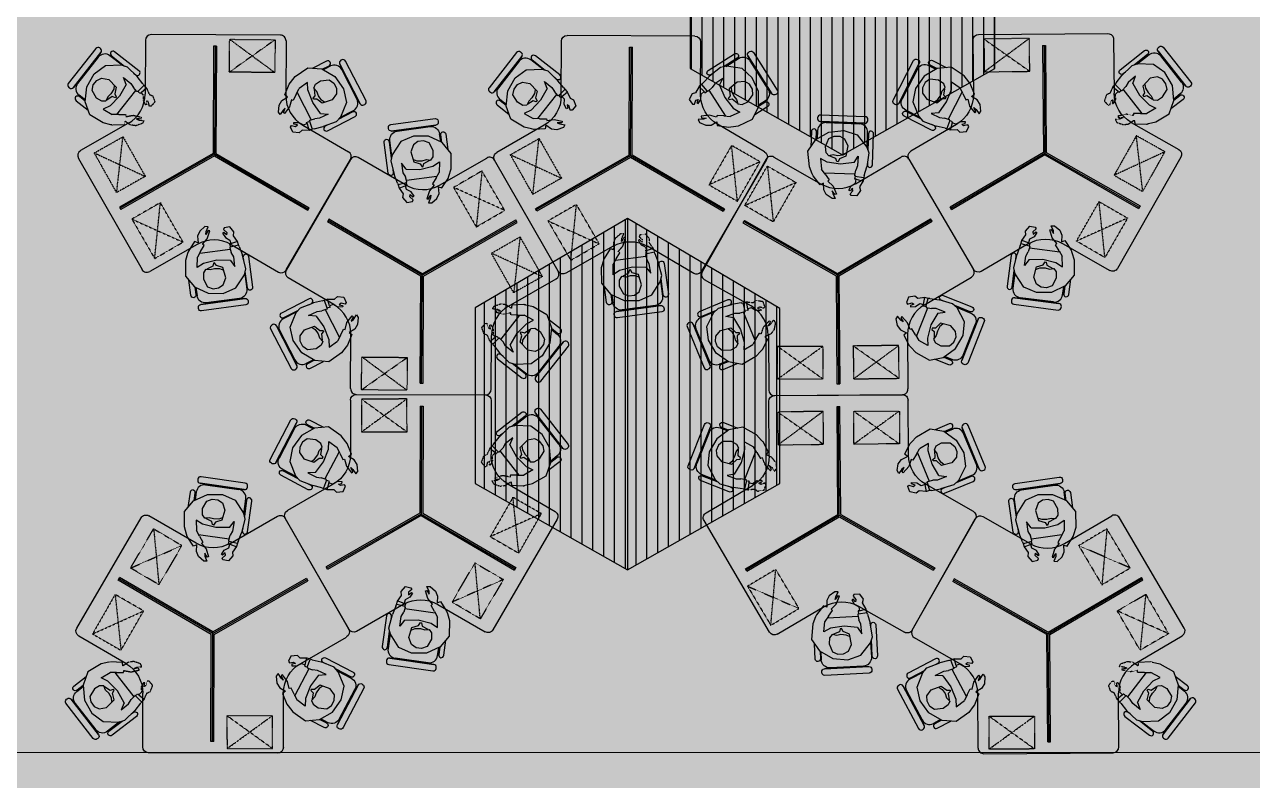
# Model space of a CAD drawing. Header units: millimetres. Extents: x 263321 to 2483465, y 33647 to 614421.
# Drawn here: x 2361209 to 2372014, y 415866 to 422516 of the extents above; entities that cross this region are included whole.
import ezdxf

# ---------------------------------------------------------------- set-up
doc = ezdxf.new("R2010")
doc.units = ezdxf.units.MM
doc.linetypes.add('( Hidden )', pattern=[0.375, 0.25, -0.125])
doc.linetypes.add('HIDDEN2', pattern=[0.1875, 0.125, -0.0625])
for name, color, linetype, lineweight in [('A-FURN-MODULAR-TABLETOP', 250, 'Continuous', 13), ('FURNITURE', 30, 'Continuous', 5), ('TOA-FL-CPT-1', 8, 'Continuous', 5)]:
    doc.layers.add(name, color=color, linetype=linetype, lineweight=lineweight)
doc.layers.add('CEILING TOA', color=250, linetype='Continuous')
pattern_1 = [(90, (9819.92, 25423.11), (-95.25, 0), [])]

# ---------------------------------------------------------------- blocks, each defined once
blk = doc.blocks.new('bhguyfjhg')
at = {"layer": 'FURNITURE', "color": 20, "lineweight": 30}
for p, q in [((565286, -8857), (564312, -9420)), ((565595, -9291), (565355, -8875)), ((564534, -9904), (564294, -9488)), ((566328, -9441), (565855, -9441)), ((566378, -10629), (566378, -9491)), ((564534, -10204), (564294, -10620)), ((565286, -11251), (564312, -10688)), ((566328, -10679), (565848, -10679)), ((565588, -10829), (565355, -11232))]:
    blk.add_line(p, q, dxfattribs=at)
at = {"layer": 'FURNITURE', "color": 8, "lineweight": 30, "ltscale": 5}
for p, q in [((565794, -8834), (565711, -8941)), ((565798, -8915), (565843, -8859)), ((566220, -9051), (565910, -8809)), ((565946, -8846), (566178, -9027)), ((565789, -8914), (565830, -8862)), ((564086, -9850), (564220, -9832)), ((564060, -10327), (564006, -9938)), ((564154, -9895), (564083, -9905)), ((564158, -9886), (564092, -9895)), ((564020, -9987), (564060, -10279)), ((566075, -11007, 0), (566109, -11071, 0)), ((566080, -10999, 0), (566111, -11058, 0)), ((566151, -11037, 0), (566089, -10917, 0)), ((565777, -11334, 0), (566126, -11153, 0)), ((566077, -11170, 0), (565816, -11306, 0))]:
    blk.add_line(p, q, dxfattribs=at)
at = {"layer": 'FURNITURE', "color": 8, "lineweight": 30}
for p, q in [((565599, -9074, 0), (565669, -8956, 0)), ((565669, -8956, 0), (565785, -8914, 0)), ((565785, -8914, 0), (565917, -8927, 0)), ((565917, -8927, 0), (566032, -8993, 0)), ((565584, -9139, 0), (565599, -9074, 0)), ((565720, -9073, 0), (565674, -9153, 0)), ((565750, -9133, 0), (565720, -9073, 0)), ((566032, -8993, 0), (566104, -9091, 0)), ((565584, -9259, 0), (565579, -9157, 0)), ((565674, -9209, 0), (565674, -9153, 0)), ((565835, -9216, 0), (565750, -9133, 0)), ((566104, -9091, 0), (566110, -9229, 0)), ((565674, -9209, 0), (565673, -9270, 0)), ((565939, -9275, 0), (565835, -9216, 0)), ((566001, -9251, 0), (565948, -9316, 0)), ((566094, -9282, 0), (566008, -9370, 0)), ((566110, -9229, 0), (566094, -9282, 0)), ((565869, -9405, 0), (565860, -9397, 0)), ((565878, -9369, 0), (565911, -9338, 0)), ((565948, -9316, 0), (565911, -9338, 0)), ((565944, -9421, 0), (566008, -9370, 0)), ((565845, -9428, 0), (565869, -9405, 0)), ((564254, -9803, 0), (564160, -9882, 0)), ((564391, -9802, 0), (564254, -9803, 0)), ((564455, -9821, 0), (564391, -9802, 0)), ((564474, -9827, 0), (564455, -9821, 0)), ((564559, -9882, 0), (564474, -9827, 0)), ((564160, -9882, 0), (564105, -10004, 0)), ((564367, -9962, 0), (564330, -9906, 0)), ((564330, -9906, 0), (564422, -9907, 0)), ((564471, -9934, 0), (564422, -9907, 0)), ((564471, -9934, 0), (564524, -9965, 0)), ((564548, -9912, 0), (564559, -9882, 0)), ((564607, -9908, 0), (564548, -9912, 0)), ((564651, -9926, 0), (564607, -9908, 0)), ((564691, -9972, 0), (564651, -9926, 0)), ((564105, -10004, 0), (564104, -10136, 0)), ((564396, -10078, 0), (564367, -9962, 0)), ((564524, -9965, 0), (564535, -9952, 0)), ((564535, -9952, 0), (564584, -9993, 0)), ((564584, -9993, 0), (564654, -10015, 0)), ((564657, -10002, 0), (564622, -9981, 0)), ((564622, -9981, 0), (564647, -9983, 0)), ((564647, -9983, 0), (564690, -10001, 0)), ((564654, -10015, 0), (564657, -10002, 0)), ((564690, -10001, 0), (564691, -9972, 0)), ((564104, -10136, 0), (564153, -10247, 0)), ((564395, -10197, 0), (564396, -10078, 0)), ((564595, -10152, 0), (564574, -10193, 0)), ((564633, -10128, 0), (564595, -10152, 0)), ((564618, -10162, 0), (564639, -10138, 0)), ((564639, -10138, 0), (564633, -10128, 0)), ((564665, -10135, 0), (564639, -10164, 0)), ((564680, -10142, 0), (564665, -10135, 0)), ((564689, -10191, 0), (564680, -10142, 0)), ((564153, -10247, 0), (564269, -10322, 0)), ((564342, -10238, 0), (564426, -10226, 0)), ((564426, -10226, 0), (564463, -10205, 0)), ((564506, -10192, 0), (564463, -10205, 0)), ((564510, -10191, 0), (564506, -10192, 0)), ((564512, -10197, 0), (564510, -10191, 0)), ((564539, -10190, 0), (564512, -10197, 0)), ((564532, -10269, 0), (564562, -10260, 0)), ((564542, -10202, 0), (564539, -10190, 0)), ((564574, -10193, 0), (564542, -10202, 0)), ((564562, -10260, 0), (564612, -10224, 0)), ((564612, -10224, 0), (564645, -10228, 0)), ((564639, -10164, 0), (564618, -10162, 0)), ((564645, -10228, 0), (564689, -10191, 0)), ((564269, -10322, 0), (564322, -10334, 0)), ((564322, -10334, 0), (564442, -10304, 0)), ((564518, -10275, 0), (564442, -10304, 0)), ((564518, -10275, 0), (564532, -10269, 0)), ((565679, -10630, 0), (565702, -10614, 0)), ((565718, -10656, 0), (565679, -10630, 0)), ((565688, -10668, 0), (565697, -10658, 0)), ((565747, -10713, 0), (565688, -10668, 0)), ((565697, -10658, 0), (565735, -10675, 0)), ((565702, -10614, 0), (565763, -10620, 0)), ((565735, -10675, 0), (565718, -10656, 0)), ((565763, -10620, 0), (565803, -10645, 0)), ((565803, -10645, 0), (565833, -10695, 0)), ((565833, -10695, 0), (565852, -10669, 0)), ((565852, -10669, 0), (565946, -10707, 0)), ((565519, -10799, 0), (565524, -10742, 0)), ((565542, -10823, 0), (565519, -10799, 0)), ((565524, -10742, 0), (565570, -10721, 0)), ((565570, -10721, 0), (565584, -10729, 0)), ((565584, -10729, 0), (565576, -10766, 0)), ((565576, -10766, 0), (565590, -10783, 0)), ((565611, -10795, 0), (565589, -10836, 0)), ((565590, -10783, 0), (565596, -10752, 0)), ((565596, -10752, 0), (565609, -10751, 0)), ((565609, -10751, 0), (565611, -10795, 0)), ((565809, -10729, 0), (565747, -10713, 0)), ((565805, -10745, 0), (565809, -10729, 0)), ((565860, -10771, 0), (565805, -10745, 0)), ((565860, -10771, 0), (565910, -10795, 0)), ((565964, -10870, 0), (565910, -10795, 0)), ((565946, -10707, 0), (565961, -10719, 0)), ((565961, -10719, 0), (566014, -10760, 0)), ((566014, -10760, 0), (566092, -10872, 0)), ((565541, -10885, 0), (565542, -10823, 0)), ((565551, -10914, 0), (565541, -10885, 0)), ((565589, -10836, 0), (565601, -10868, 0)), ((565601, -10868, 0), (565612, -10863, 0)), ((565612, -10863, 0), (565622, -10890, 0)), ((565622, -10890, 0), (565628, -10888, 0)), ((565628, -10888, 0), (565630, -10892, 0)), ((565630, -10891, 0), (565644, -10934, 0)), ((565786, -10916, 0), (565897, -10872, 0)), ((565897, -10872, 0), (565964, -10870, 0)), ((566092, -10872, 0), (566082, -10995, 0)), ((565555, -10930, 0), (565551, -10914, 0)), ((565555, -10930, 0), (565575, -11009, 0)), ((565619, -11124, 0), (565575, -11009, 0)), ((565649, -10977, 0), (565644, -10934, 0)), ((565686, -11052, 0), (565649, -10977, 0)), ((565690, -10985, 0), (565786, -10916, 0)), ((566082, -10995, 0), (566015, -11110, 0)), ((565660, -11160, 0), (565619, -11124, 0)), ((566015, -11110, 0), (565907, -11187)), ((565788, -11212, 0), (565660, -11160, 0)), ((565907, -11187), (565788, -11212, 0))]:
    blk.add_line(p, q, dxfattribs=at)
at = {"layer": 'FURNITURE', "color": 20, "linetype": 'HIDDEN2', "lineweight": 30, "ltscale": 0.3}
for p, q in [((565335, -8996), (565131, -9445)), ((564987, -9194), (565478, -9247)), ((564754, -9329), (564554, -9780)), ((564408, -9531), (564900, -9579)), ((566340, -10183), (566049, -10581)), ((566338, -10583), (566051, -10181))]:
    blk.add_line(p, q, dxfattribs=at)
at = {"layer": 'FURNITURE', "color": 8, "linetype": '( Hidden )', "lineweight": 30, "ltscale": 2}
for p, q in [((565579, -9157, 0), (565584, -9139, 0)), ((565582, -9314, 0), (565615, -9265, 0)), ((565615, -9265, 0), (565584, -9259, 0)), ((565673, -9270, 0), (565656, -9273, 0)), ((565656, -9273, 0), (565668, -9337, 0)), ((565576, -9360, 0), (565582, -9314, 0)), ((565596, -9418, 0), (565576, -9360, 0)), ((565627, -9386, 0), (565621, -9432, 0)), ((565638, -9363, 0), (565627, -9386, 0)), ((565638, -9404, 0), (565638, -9363, 0)), ((565668, -9337, 0), (565651, -9408, 0)), ((565860, -9397, 0), (565880, -9376, 0)), ((565621, -9432, 0), (565596, -9418, 0)), ((565651, -9408, 0), (565638, -9404, 0)), ((565748, -9494, 0), (565749, -9478, 0)), ((565786, -9527, 0), (565748, -9494, 0)), ((565749, -9478, 0), (565787, -9470, 0)), ((565760, -9446, 0), (565799, -9426, 0)), ((565765, -9457, 0), (565760, -9446, 0)), ((565796, -9450, 0), (565765, -9457, 0)), ((565840, -9507, 0), (565786, -9527, 0)), ((565787, -9470, 0), (565796, -9450, 0)), ((565799, -9426, 0), (565845, -9428, 0)), ((565853, -9477, 0), (565840, -9507, 0)), ((565909, -9452, 0), (565853, -9477, 0)), ((565932, -9430, 0), (565909, -9452, 0)), ((565944, -9421, 0), (565932, -9430, 0))]:
    blk.add_line(p, q, dxfattribs=at)
at = {"layer": 'FURNITURE', "color": 18, "lineweight": 30, "ltscale": 5, "true_color": 0x000000}
for p, q in [((564860, -9219), (564838, -9231)), ((564838, -10877), (564860, -10889))]:
    blk.add_line(p, q, dxfattribs=at)
at = {"layer": 'FURNITURE', "color": 20, "lineweight": 30, "ltscale": 5}
for p, q in [((565314, -10054), (564838, -9231)), ((565328, -10054), (564849, -9225)), ((565335, -10041), (564860, -9219)), ((566278, -10041), (565335, -10041)), ((566278, -10066), (566278, -10041)), ((565314, -10054), (564838, -10877)), ((565328, -10054), (564849, -10883)), ((565335, -10066), (564860, -10889)), ((566278, -10054), (565328, -10054)), ((566278, -10066), (565335, -10066))]:
    blk.add_line(p, q, dxfattribs=at)
at = {"layer": 'FURNITURE', "color": 8, "linetype": '( Hidden )', "lineweight": 30, "ltscale": 3}
for p, q in [((565876, -9372, 0), (565879, -9368, 0)), ((565880, -9376, 0), (565876, -9372, 0))]:
    blk.add_line(p, q, dxfattribs=at)
at = {"layer": 'FURNITURE', "color": 8, "lineweight": 30, "ltscale": 5}
for points in [[(565789, -8914), (565830, -8862, 0.392119), (565827, -8829, 0.392119), (565794, -8834), (565711, -8941)], [(566108, -9237), (566191, -9130, 0.414214), (566178, -9027), (565946, -8846, 0.414214), (565843, -8859), (565798, -8915)], [(566038, -9338), (566023, -9358, 0.392119), (566026, -9391, 0.392119), (566059, -9386), (566226, -9171, 0.392119), (566223, -9138, 0.392119), (566191, -9143), (566101, -9258)], [(564158, -9886), (564092, -9895, -0.392119), (564065, -9876, -0.392119), (564086, -9850), (564220, -9832)], [(564277, -10324), (564143, -10342, -0.414214), (564060, -10279), (564020, -9987, -0.414214), (564083, -9905), (564154, -9895)], [(564400, -10315), (564424, -10311, -0.392119), (564452, -10330, -0.392119), (564431, -10356), (564161, -10393, -0.392119), (564133, -10374, -0.392119), (564154, -10348), (564298, -10329)]]:
    blk.add_lwpolyline(points, format="xyb", dxfattribs=at)
for points in [[(566255, -9006), (565945, -8764, 0.414214), (565911, -8768), (565906, -8775, 0.414214), (565910, -8809), (566220, -9051, 0.414214), (566254, -9047), (566259, -9040, 0.414214)], [(564003, -10335), (563949, -9946, -0.414214), (563970, -9918), (563979, -9917, -0.414214), (564006, -9938), (564060, -10327, -0.414214), (564039, -10355), (564031, -10356, -0.414214)]]:
    blk.add_lwpolyline(points, format="xyb", close=True, dxfattribs=at)
at = {"layer": 'FURNITURE', "color": 20, "linetype": 'HIDDEN2', "lineweight": 30, "ltscale": 0.3}
for points in [[(565335, -8996), (565478, -9247), (565131, -9445), (564987, -9194)], [(564408, -9531), (564554, -9780), (564900, -9579), (564754, -9329)], [(566338, -10583), (566049, -10581), (566051, -10181), (566340, -10183)]]:
    blk.add_lwpolyline(points, close=True, dxfattribs=at)
at = {"layer": 'FURNITURE', "color": 8, "lineweight": 30}
for points in [[(565928, -9169), (565896, -9164), (565856, -9140), (565829, -9113), (565792, -9096), (565790, -9060), (565818, -9014), (565884, -8974), (565933, -8983), (565973, -9014), (565994, -9057), (565982, -9122), (565914, -9187), (565856, -9173), (565830, -9187), (565822, -9179), (565831, -9152), (565800, -9104)], [(565939, -9275), (566001, -9251)], [(565878, -9377), (565930, -9430)], [(565869, -9405), (565910, -9454)], [(564309, -10134), (564320, -10104), (564320, -10058), (564310, -10020), (564314, -9980), (564284, -9960), (564229, -9961), (564162, -9998), (564145, -10046), (564152, -10095), (564179, -10135), (564241, -10158), (564331, -10132), (564348, -10074), (564373, -10058), (564370, -10048), (564343, -10042), (564316, -9991)], [(564395, -10197), (564342, -10238)], [(564514, -10195), (564533, -10267)], [(564542, -10202), (564564, -10262)]]:
    blk.add_lwpolyline(points, dxfattribs=at)
at = {"layer": 'FURNITURE', "color": 8, "lineweight": 30, "ltscale": 5}
for points in [[(565674, -9194), (565887, -9360)], [(564457, -9927), (564494, -10195)]]:
    blk.add_lwpolyline(points, dxfattribs=at)
at = {"layer": 'FURNITURE', "color": 8, "lineweight": 30, "ltscale": 5, "elevation": 0}
blk.add_lwpolyline([(565874, -10778), (565634, -10903)], dxfattribs=at)
at = {"layer": 'FURNITURE', "color": 8, "lineweight": 30, "elevation": 0}
for points in [[(565601, -10868), (565539, -10884)], [(565622, -10887), (565553, -10913)], [(565690, -10985), (565686, -11052)], [(565791, -11019), (565809, -10993), (565847, -10966), (565883, -10953), (565913, -10926), (565947, -10939), (565978, -10984), (565987, -11060), (565958, -11102), (565913, -11125), (565865, -11126), (565811, -11088), (565780, -11000), (565817, -10952), (565816, -10923), (565826, -10919), (565847, -10938), (565903, -10930)]]:
    blk.add_lwpolyline(points, dxfattribs=at)
at = {"layer": 'FURNITURE', "color": 8, "lineweight": 30, "ltscale": 5, "elevation": 0}
for points in [[(565591, -11049), (565579, -11027, 0.392119), (565548, -11016, 0.392119), (565539, -11048), (565665, -11290, 0.392119), (565696, -11301, 0.392119), (565705, -11269), (565638, -11140)], [(565655, -11155), (565717, -11274, 0.414214), (565816, -11306), (566077, -11170, 0.414214), (566109, -11071), (566075, -11007)], [(566080, -10999), (566111, -11058, 0.392119), (566142, -11069, 0.392119), (566151, -11037), (566089, -10917)]]:
    blk.add_lwpolyline(points, format="xyb", dxfattribs=at)
blk.add_lwpolyline([(565804, -11385), (566152, -11203, 0.414214), (566163, -11170), (566159, -11163, 0.414214), (566126, -11153), (565777, -11334, 0.414214), (565767, -11367), (565771, -11374, 0.414214)], format="xyb", close=True, dxfattribs=at)
at = {"layer": 'FURNITURE', "color": 20, "lineweight": 30}
for centre, start, end in [((565311, -8900), 30.0105, 120.0104), ((564337, -9463), 120.0104, 210.0105), ((566328, -9491), 360, 90), ((564337, -10645), 149.9896, 239.9896), ((566328, -10629), 270, 360), ((565311, -11207), 239.9896, 329.9896)]:
    blk.add_arc(centre, 50, start, end, dxfattribs=at)
at = {"layer": 'FURNITURE', "color": 8, "lineweight": 30}
for centre, start, end in [((565855, -9141), 210.0105, 270), ((564274, -10054), 329.9896, 30.0105), ((565848, -10979), 90, 149.9896)]:
    blk.add_arc(centre, 300, start, end, dxfattribs=at)

msp = doc.modelspace()

# ---------------------------------------------------------------- hatches: boundary and pattern name
at = {"layer": 'CEILING TOA', "true_color": 0x7aafdf}
h = msp.add_hatch(dxfattribs=at)
h.set_pattern_fill('ANSI31', color=143, scale=30, angle=45)
h.set_pattern_definition([(90, (13069.08, -8478.74), (-95.25, 0), [])])
h.paths.add_polyline_path([(2368406.236, 424459.669), (2367065.515, 423673.095), (2367065.515, 422128.942), (2368406.232, 421368.578), (2369746.957, 422128.943), (2369746.957, 423666.164)])
h = msp.add_hatch(dxfattribs=at)
h.set_pattern_fill('ANSI31', color=143, scale=30, angle=45)
h.set_pattern_definition(pattern_1)
h.paths.add_polyline_path([(2366513.455, 420810.091), (2365172.734, 420023.517), (2365172.734, 418479.365), (2366513.452, 417719.001)])
at = {"layer": 'CEILING TOA', "true_color": 0x939598}
h = msp.add_hatch(dxfattribs=at)
h.set_pattern_fill('ANSI31', color=252, scale=30, angle=45)
h.set_pattern_definition(pattern_1)
h.paths.add_polyline_path([(2367854.176, 420016.587), (2366513.455, 420810.091), (2366513.452, 417719.001), (2367854.176, 418479.365)])
at = {"layer": 'TOA-FL-CPT-1', "true_color": 0xc7c8ca}
h = msp.add_hatch(dxfattribs=at)
h.set_pattern_fill('AR-PARQ1', color=9, scale=3)
h.set_pattern_definition([(90, (90021.1, 24147), (-914.4, 914.4), [914.4, -914.4]), (90, (90173.5, 24147), (-914.4, 914.4), [914.4, -914.4]), (90, (90325.9, 24147), (-914.4, 914.4), [914.4, -914.4]), (90, (90478.3, 24147), (-914.4, 914.4), [914.4, -914.4]), (90, (90630.7, 24147), (-914.4, 914.4), [914.4, -914.4]), (90, (90783.1, 24147), (-914.4, 914.4), [914.4, -914.4]), (90, (90935.5, 24147), (-914.4, 914.4), [914.4, -914.4]), (0, (90021.1, 25061.4), (914.4, -914.4), [914.4, -914.4]), (0, (90021.1, 25213.8), (914.4, -914.4), [914.4, -914.4]), (0, (90021.1, 25366.2), (914.4, -914.4), [914.4, -914.4]), (0, (90021.1, 25518.6), (914.4, -914.4), [914.4, -914.4]), (0, (90021.1, 25671), (914.4, -914.4), [914.4, -914.4]), (0, (90021.1, 25823.4), (914.4, -914.4), [914.4, -914.4]), (0, (90021.1, 25975.8), (914.4, -914.4), [914.4, -914.4])])
edge = h.paths.add_edge_path()
edge.add_arc((2396128.727, -119195.432), 546828.493, 90.92532943, 95.29958843)
edge.add_line((2345621.769, 425295.567), (2345621.769, 409482.052))
edge.add_line((2345621.769, 409482.052), (2347129.201, 409481.857))
edge.add_arc((2347102.083, 408732.348), 750, 0, 87.9279004, ccw=False)
edge.add_line((2347852.083, 408732.348), (2347852.23, 389991.103))
edge.add_line((2347852.23, 389991.103), (2342396.706, 389991.103))
edge.add_line((2342396.706, 389991.103), (2342397.172, 380682.159))
edge.add_line((2342397.172, 380682.159), (2351396.796, 380682.159))
edge.add_line((2351396.796, 380682.159), (2351396.796, 379682.052))
edge.add_line((2351396.796, 379682.052), (2350496.796, 379682.052))
edge.add_line((2350496.796, 379682.052), (2350496.796, 377891.004))
edge.add_arc((2372893.597, 61240.666), 317441.417, 85.95303216, 94.04581501, ccw=False)
edge.add_line((2395296.77, 377890.553), (2395296.77, 379682.052))
edge.add_line((2395296.77, 379682.052), (2394396.796, 379682.052))
edge.add_line((2394396.796, 379682.052), (2394396.796, 380682.052))
edge.add_line((2394396.796, 380682.052), (2405177.531, 380682.052))
edge.add_line((2405177.531, 380682.052), (2405177.531, 389182.052))
edge.add_line((2405177.531, 389182.052), (2406496.796, 389182.052))
edge.add_line((2406496.796, 389182.052), (2406496.796, 383082.052))
edge.add_line((2406496.796, 383082.052), (2408136.796, 383082.052))
edge.add_line((2408136.796, 383082.052), (2408136.796, 389182.052))
edge.add_line((2408136.796, 389182.052), (2413779.159, 389181.861))
edge.add_line((2413779.159, 389181.861), (2414010.251, 390682.052))
edge.add_line((2414010.251, 390682.052), (2405396.796, 390682.052))
edge.add_line((2405396.796, 390682.052), (2405396.796, 411581.926))
edge.add_line((2405396.796, 411581.926), (2403146.796, 411581.926))
edge.add_arc((2403146.796, 411881.926), 300, 180, 270, ccw=False)
edge.add_line((2402846.796, 411881.926), (2402846.796, 413382.052))
edge.add_arc((2403146.796, 413382.052), 300, 90, 180, ccw=False)
edge.add_line((2403146.796, 413682.052), (2417553.202, 413682.052))
edge.add_line((2417553.202, 413682.052), (2417799.7, 415282.257))
edge.add_line((2417799.7, 415282.257), (2411837.001, 415281.729))
edge.add_line((2411837.001, 415281.729), (2411837.001, 417657.174))
edge.add_line((2411837.001, 417657.174), (2416421.528, 417657.174))
edge.add_line((2416421.528, 417657.174), (2416421.528, 418657.174))
edge.add_line((2416421.528, 418657.174), (2411836.796, 418657.174))
edge.add_line((2411836.796, 418657.174), (2411836.796, 421262.052))
edge.add_line((2411836.796, 421262.052), (2410296.796, 421262.052))
edge.add_line((2410296.796, 421262.052), (2410296.796, 415281.575))
edge.add_line((2410296.796, 415281.575), (2402846.796, 415281.575))
edge.add_line((2402846.796, 415281.575), (2402846.796, 424532.052))
edge.add_line((2402846.796, 424532.052), (2402846.796, 424581.286))
edge.add_line((2402846.796, 424581.286), (2395396.796, 424582.052))
edge.add_line((2395396.796, 424582.052), (2395396.796, 423682.052))
edge.add_line((2395396.796, 423682.052), (2394396.796, 423682.052))
edge.add_line((2394396.796, 423682.052), (2394396.796, 424581.86))
edge.add_line((2394396.796, 424581.86), (2387296.514, 424582.052))
edge.add_line((2387296.514, 424582.052), (2387297.806, 427561.749))
h.paths.add_polyline_path([(2357571.796, 409582.052), (2403896.373, 409582.052), (2403899.547, 394952.31), (2375096.795, 394783.782), (2375096.795, 396862.052), (2373596.796, 396864.771), (2373596.796, 394782.052), (2369971.795, 394800.838), (2370046.875, 396862.052), (2368385.069, 396703.686), (2368471.796, 394819.625), (2357571.796, 394782.052)], flags=16)
h.paths.add_polyline_path([(2363596.796, 414832.306), (2384296.459, 414782.218), (2384296.434, 411581.926), (2384538.462, 411581.927), (2384538.462, 409582.052), (2378653.494, 409582.052), (2378650.056, 411581.898), (2363596.796, 411631.98)], flags=16)
h.paths.add_polyline_path([(2392707.043, 411682.849), (2384396.821, 411683.632), (2384396.821, 414782.218), (2392707.043, 414781.434)], flags=16)
h.paths.add_polyline_path([(2400346.796, 422010.357), (2401546.802, 422010.357), (2401546.802, 416210.358), (2400346.796, 416210.358)], flags=16)
h.paths.add_polyline_path([(2349453.189, 392877.837), (2349451.159, 392879.273), (2349451.159, 390061.804), (2349453.189, 390060.368)], flags=16)
h.paths.add_polyline_path([(2379396.791, 389980.182), (2384396.796, 389980.182), (2384396.796, 392980.182), (2379396.791, 392980.182)], flags=16)

# ---------------------------------------------------------------- linework, layer by layer
at = {"layer": 'A-FURN-MODULAR-TABLETOP', "lineweight": 0, "ltscale": 12}
msp.add_line((2347422.548, 416110.358, 0), (2401646.796, 416110.358, 0), dxfattribs=at)
at = {"layer": 'CEILING TOA'}
msp.add_line((2366513.455, 420810.091, 0), (2366513.452, 417719.001, 0), dxfattribs=at)
msp.add_lwpolyline([(2368406.236, 424459.669), (2367065.515, 423673.095), (2367065.515, 422128.942), (2368406.232, 421368.578), (2369746.957, 422128.943), (2369746.957, 423666.164), (2368406.236, 424459.669)], dxfattribs=at)
at = {"layer": 'CEILING TOA', "elevation": 0}
msp.add_lwpolyline([(2366513.455, 420810.091), (2365172.734, 420023.517), (2365172.734, 418479.365), (2366513.452, 417719.001), (2367854.176, 418479.365), (2367854.176, 420016.587), (2366513.455, 420810.091)], dxfattribs=at)
msp.add_lwpolyline([(2366513.455, 420810.091), (2365172.734, 420023.517), (2365172.734, 418479.365), (2366513.452, 417719.001), (2367854.176, 418479.365), (2367854.176, 420016.587), (2366513.455, 420810.091)], dxfattribs=at)

# ---------------------------------------------------------------- block references
at = {"layer": 'FURNITURE', "linetype": 'ByBlock', "xscale": -1}
for p, rotation in [((1872978.412, 697206.821, 0), 149.7808424191755), ((2384076.776, -143864.076, 0), 270.3888437358233), ((2850736.421, 713202.704, 0), 30.4305894383004), ((2372881.432, -147148.818, 0), 269.8103265089696), ((2354682.27, 982516.229, 0), 89.81032650896071)]:
    msp.add_blockref('bhguyfjhg', p, dxfattribs=dict(at, rotation=rotation))
at = {"layer": 'FURNITURE', "linetype": 'ByBlock'}
for p, rotation in [((2350458.332, -143905.865, 0), 89.75997185342537), ((2854995.461, 132414.335, 0), 150.4097188725279), ((2377129.061, 985590.926, 0), 269.7599718534165), ((2375816.586, 982545.088, 0), 270.45146457498)]:
    msp.add_blockref('bhguyfjhg', p, dxfattribs=dict(at, rotation=rotation))

doc.saveas('drawing.dxf')
